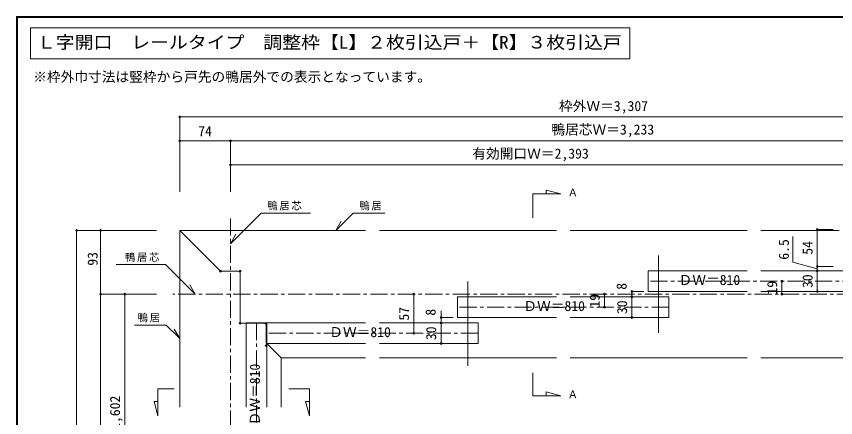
# Model space of a CAD drawing. Units: millimetres, scale not verified. Extents: x -957 to 993, y -689 to 708.
# Drawn here: x -957 to 237, y 123 to 708 of the extents above; entities that cross this region are included whole.
import ezdxf
from ezdxf.enums import TextEntityAlignment as Align

# ---------------------------------------------------------------- set-up
doc = ezdxf.new("R2010")
doc.units = ezdxf.units.MM
doc.header["$LTSCALE"] = 5
doc.header["$PDMODE"] = 32
doc.header["$PDSIZE"] = 2.5
doc.linetypes.add('CHAIN1', pattern=[8, 5, -1, 1, -1])
for name, color, linetype, lineweight in [('0-A_文字', 7, 'Continuous', 9), ('0-B_寸法', 7, 'Continuous', 9), ('F-1_枠', 6, 'Continuous', 9)]:
    doc.layers.add(name, color=color, linetype=linetype, lineweight=lineweight)
doc.styles.add('ＭＳ ゴシック', font='')
doc.styles.get('ＭＳ ゴシック').set_extended_font_data('MS Gothic')

msp = doc.modelspace()

# ---------------------------------------------------------------- linework, layer by layer
at = {"layer": '0-B_寸法'}
for p, q in [((-936.448, 690.897), (-936.448, 645.897)), ((-936.448, 645.897), (-63.095, 645.897)), ((-719.209, 561.028), (-719.209, 452.056)), ((-719.209, 561.028), (579.791, 561.028)), ((-645.209, 526.028), (-645.209, 452.056)), ((-645.209, 526.028), (579.791, 526.028)), ((-645.209, 491.028), (549.791, 491.028)), ((-204.324, 448.762), (-163.586, 448.762)), ((-204.324, 448.762), (-204.324, 414.14)), ((-600.566, 420.861), (-528.57, 420.861)), ((-466.471, 420.861), (-491.707, 395.626)), ((-466.471, 420.861), (-420.3, 420.861)), ((-491.707, 395.626), (-483.82, 409.286)), ((-869.381, 395.626), (-869.381, -502.374)), ((-869.381, 395.626), (-753.129, 395.626)), ((-834.381, 302.626), (-834.381, 395.626)), ((-448.209, 395.626), (-719.209, 395.626)), ((-660.587, 337.004), (-719.209, 395.626)), ((-719.209, 137.994), (-719.209, 395.626)), ((-170.209, 395.626), (-428.209, 395.626)), ((107.791, 395.626), (-150.209, 395.626)), ((241.791, 395.626), (127.791, 395.626)), ((210.112, 397.126), (233.064, 397.126)), ((210.112, 397.126), (210.112, 343.126)), ((174.521, 386.773), (174.521, 349.259)), ((-21.209, 246.126), (-21.209, 359.126)), ((210.112, 339.723), (174.521, 349.259)), ((-739.835, 345.899), (-811.831, 345.899)), ((-634.209, 336.126), (-658.466, 336.126)), ((-36.209, 306.626), (-36.209, 336.626)), ((-36.209, 336.626), (107.791, 336.626)), ((127.791, 336.626), (271.791, 336.626)), ((210.112, 343.126), (233.064, 343.126)), ((210.112, 343.126), (210.112, 336.626)), ((210.112, 336.626), (233.064, 336.626)), ((210.112, 336.626), (210.112, 306.626)), ((-631.209, 263.126), (-631.209, 333.126)), ((-299.209, 198.126), (-299.209, 321.126)), ((-834.381, 302.626), (-799.381, 302.626)), ((-834.381, 302.626), (-834.381, -502.374)), ((-803.978, 302.626), (-753.129, 302.626)), ((-799.381, 302.626), (-799.381, -209.374)), ((-314.209, 268.626), (-314.209, 298.626)), ((-314.209, 298.626), (-170.209, 298.626)), ((-150.209, 298.626), (-6.209, 298.626)), ((-60.137, 306.626), (-60.137, 298.626)), ((-60.137, 306.626), (-42.76, 306.626)), ((-60.137, 298.626), (-42.76, 298.626)), ((-60.137, 298.626), (-60.137, 268.626)), ((-36.209, 306.626), (107.791, 306.626)), ((-6.209, 268.626), (-6.209, 298.626)), ((127.791, 306.626), (271.791, 306.626)), ((210.112, 306.626), (233.064, 306.626)), ((-338.137, 278.438), (-338.137, 260.626)), ((-338.137, 268.626), (-320.76, 268.626)), ((-314.209, 268.626), (-170.209, 268.626)), ((-150.209, 268.626), (-6.209, 268.626)), ((-60.137, 268.626), (-42.76, 268.626)), ((-738.906, 257.579), (-785.077, 257.579)), ((-738.906, 257.579), (-719.209, 237.882)), ((-719.209, 237.882), (-727.095, 251.543)), ((-628.209, 260.126), (-596.209, 260.126)), ((-622.209, 260.626), (-622.209, 137.994)), ((-593.209, 232.868), (-593.209, 257.126)), ((-592.209, 260.626), (-448.209, 260.626)), ((-592.209, 260.626), (-592.209, 230.626)), ((-592.209, 260.626), (-592.209, 230.626)), ((-428.209, 260.626), (-284.209, 260.626)), ((-338.137, 260.626), (-320.76, 260.626)), ((-338.137, 260.626), (-338.137, 230.626)), ((-284.209, 230.626), (-284.209, 260.626)), ((-592.33, 230.747), (-571.209, 209.626)), ((-592.209, 230.626), (-448.209, 230.626)), ((-592.209, 230.626), (-592.209, 137.994)), ((-428.209, 230.626), (-284.209, 230.626)), ((-338.137, 230.626), (-320.76, 230.626)), ((-448.209, 209.626), (-571.209, 209.626)), ((-571.209, 137.994), (-571.209, 209.626)), ((-170.209, 209.626), (-428.209, 209.626)), ((107.791, 209.626), (-150.209, 209.626)), ((385.791, 209.626), (127.791, 209.626)), ((-750.931, 164.732), (-727.324, 164.732)), ((-560.282, 164.732), (-530.183, 164.732))]:
    msp.add_line(p, q, dxfattribs=at)
at = {"layer": '0-B_寸法', "color": 4}
for p, q in [((-645.209, 526.028), (-719.209, 526.028)), ((158.563, 321.626), (158.563, 302.626)), ((-378.137, 245.626), (-378.137, 302.626)), ((-100.137, 283.626), (-100.137, 302.626))]:
    msp.add_line(p, q, dxfattribs=at)
at = {"layer": '0-B_寸法', "linetype": 'CHAIN1'}
for p, q in [((-645.209, 413.151), (-645.209, -559.374)), ((271.791, 321.626), (-36.209, 321.626)), ((-6.209, 283.626), (-314.209, 283.626)), ((-607.209, 260.626), (-607.209, -4.374)), ((-284.209, 245.626), (-592.209, 245.626))]:
    msp.add_line(p, q, dxfattribs=at)
at = {"layer": '0-B_寸法', "color": 4, "linetype": 'CHAIN1'}
msp.add_line((623.791, 302.626), (-729.175, 302.626), dxfattribs=at)
at = {"layer": '0-B_寸法'}
for points in [[(-936.448, 690.897), (-63.095, 690.897), (-63.095, 645.897)], [(-163.586, 448.762), (-184.922, 454.479), (-184.922, 448.762)], [(-600.566, 420.861), (-645.209, 376.218), (-637.322, 389.878)], [(-739.835, 345.899), (-696.562, 302.626), (-704.449, 316.286)], [(-622.209, 260.626), (-592.209, 260.626), (-592.209, 230.626)], [(-204.324, 187.881), (-204.324, 154.504), (-163.586, 154.504), (-184.922, 160.221), (-184.922, 154.504)], [(-750.931, 164.732), (-750.931, 125.08), (-756.571, 146.129), (-750.931, 146.129)], [(-530.183, 164.732), (-530.183, 125.08), (-535.823, 146.129), (-530.183, 146.129)]]:
    msp.add_lwpolyline(points, dxfattribs=at)
for centre, start, end in [((-658.466, 339.126), 225, 270), ((-634.209, 333.126), 0, 90), ((-628.209, 263.126), 180, 270), ((-596.209, 257.126), 0, 90), ((-590.209, 232.868), 180, 225)]:
    msp.add_arc(centre, 3, start, end, dxfattribs=at)
for p in [(-719.209, 561.028), (-719.209, 526.028), (-645.209, 526.028), (-645.209, 491.028), (-869.381, 395.626), (-834.381, 395.626), (210.112, 397.126), (-659.709, 336.126), (-631.209, 336.126), (210.112, 343.126), (210.112, 336.626), (158.563, 321.626), (-834.381, 302.626), (-799.381, 302.626), (-378.137, 302.626), (-100.137, 302.626), (-60.137, 306.626), (-60.137, 298.626), (158.563, 302.626), (210.112, 306.626), (-100.137, 283.626), (-338.137, 268.626), (-60.137, 268.626), (-631.209, 260.126), (-593.209, 260.126), (-338.137, 260.626), (-378.137, 245.626), (-593.209, 227.626), (-338.137, 230.626)]:
    msp.add_point(p, dxfattribs=at)
at = {"layer": 'F-1_枠'}
for p, q in [((-957.218, 707.602), (-957.218, -689.065)), ((-957.218, 707.602), (992.782, 707.602)), ((-957.218, 706.769), (992.782, 706.769)), ((-957.218, 705.935), (992.782, 705.935)), ((-956.385, 707.602), (-956.385, -689.065)), ((-955.551, 707.602), (-955.551, -689.065))]:
    msp.add_line(p, q, dxfattribs=at)

# ---------------------------------------------------------------- texts
at = {"layer": '0-A_文字', "style": 'ＭＳ ゴシック'}
msp.add_text('※枠外巾寸法は竪枠から戸先の鴨居外での表示となっています。', height=14.66, dxfattribs=at).set_placement((-932.755, 607.806), align=Align.BOTTOM_LEFT)
at = {"layer": '0-B_寸法', "style": 'ＭＳ ゴシック', "width": 1.1}
msp.add_text('Ｌ字開口\u3000レールタイプ\u3000調整枠【L】２枚引込戸＋【R】３枚引込戸', height=18.33, dxfattribs=at).set_placement((-927.321, 655.158), align=Align.BOTTOM_LEFT)
at = {"layer": '0-B_寸法', "style": 'ＭＳ ゴシック'}
for s, height, p in [('枠外Ｗ＝3,307', 14.66, (-166.402, 565.216)), ('鴨居芯Ｗ＝3,233', 14.66, (-177.507, 530.977)), ('74', 14.66, (-692.209, 528.528)), ('有効開口Ｗ＝2,393', 14.66, (-292.784, 495.888)), ('Ａ', 11, (-153.717, 441.912)), ('ＤＷ＝810', 14.66, (7.914, 311.626)), ('ＤＷ＝810', 14.66, (-218.412, 273.626)), ('ＤＷ＝810', 14.66, (-501.298, 235.626)), ('Ａ', 11, (-153.717, 147.655))]:
    msp.add_text(s, height=height, dxfattribs=at).set_placement(p, align=Align.BOTTOM_LEFT)
for s, p in [('6.5', (173.023, 352.864)), ('54', (207.592, 360.126)), ('93', (-834.445, 344.126)), ('30', (207.592, 311.626)), ('8', (-63.499, 309.04)), ('19', (156.063, 302.126)), ('19', (-102.637, 283.126)), ('30', (-62.747, 273.626)), ('57', (-380.637, 264.126)), ('8', (-341.804, 271.3)), ('30', (-341.051, 235.626)), ('ＤＷ＝810', (-597.984, 111.348)), ('有効開口Ｗ＝1,602', (-801.773, -15.156))]:
    msp.add_text(s, height=14.66, rotation=90, dxfattribs=at).set_placement(p, align=Align.BOTTOM_LEFT)
at = {"layer": '0-B_寸法', "char_height": 11, "attachment_point": 7, "style": 'ＭＳ ゴシック'}
for s, insert in [('\\T1.17;鴨居芯', (-591.446, 424.701)), ('\\T1.17;鴨居', (-457.352, 424.701)), ('\\T1.17;鴨居芯', (-798.955, 349.739)), ('\\T1.17;鴨居', (-780.525, 261.419))]:
    msp.add_mtext(s, dxfattribs=dict(at, insert=insert))

doc.saveas('drawing.dxf')
